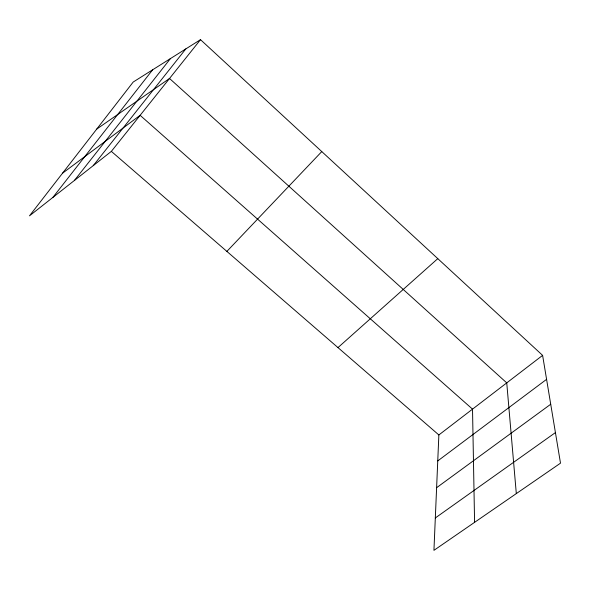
<?xml version="1.0" encoding="UTF-8"?>
<svg xmlns="http://www.w3.org/2000/svg" width="590" height="590" viewBox="0 0 590 590"><rect width="100%" height="100%" fill="white"/><g stroke="black" fill="none" stroke-linecap="round" stroke-linejoin="round"><path stroke-width="0.89" d="M542.608 355.372L438.864 434.955L433.938 550.337L560.5 463.165L542.608 355.372L200.504 39.663L133.2 82.032L29.5 215.837L111.355 151.372L200.504 39.663M52.835 197.458L152.648 69.79M74.384 180.488L170.429 58.594M93.242 165.635L185.835 48.896M226.877 251.399L321.779 151.578M337.974 347.599L437.787 258.641M437.75 460.923L546.583 379.348M62.54 173.209L140.125 115.316L472.524 409.136L474.581 522.342M436.607 487.694L550.721 404.239M435.317 517.961L555.426 432.588M96.723 129.099L169.529 78.477L506.744 382.88L516.316 493.601M111.355 151.372L438.864 434.955"/></g></svg>
